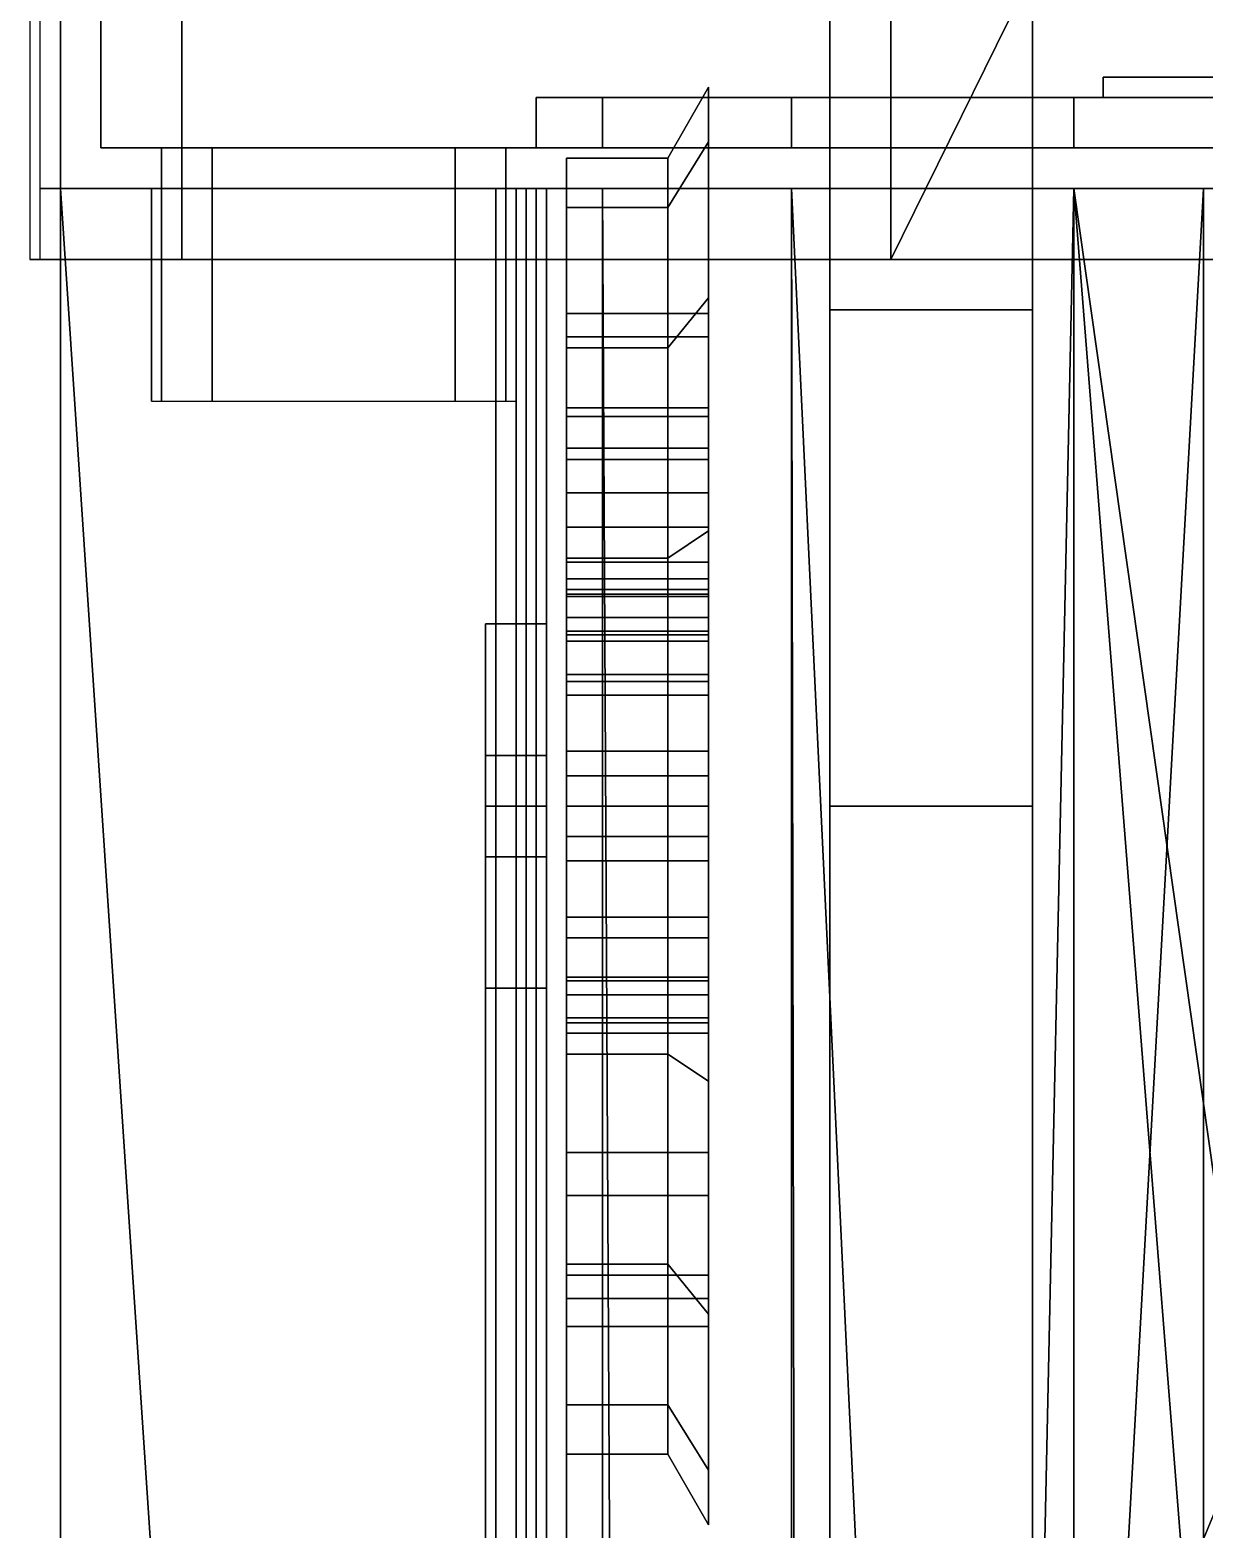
# Model space of a CAD drawing. Header units: millimetres. Extents: x -1.5 to 1.5, y -9 to 19.4.
# Drawn here: x -1.36 to -0.201, y -1.044 to 0.437 of the extents above; entities that cross this region are included whole.
import ezdxf

# ---------------------------------------------------------------- set-up
doc = ezdxf.new("R2010")
doc.units = ezdxf.units.MM
doc.header["$MEASUREMENT"] = 0
for name, color, linetype in [('boiler', 1, 'Continuous'), ('cab', 3, 'Continuous'), ('rods', 3, 'Continuous'), ('wheels', 2, 'Continuous')]:
    doc.layers.add(name, color=color, linetype=linetype)

msp = doc.modelspace()

# ---------------------------------------------------------------- linework, layer by layer
at = {"extrusion": (-1, 0, 0)}
msp.add_line((-1.33, 0.28, 1.99), (-0.2011, 0.28, 1.99), dxfattribs=at)
for points in [[(1.33, 2.02, 1.52), (1.33, 0.28, 1.52), (-1.33, 0.28, 1.52), (-1.33, 2.02, 1.52)], [(-1.33, 0.28, 1.52), (-1.33, 1.95, 1.63), (-1.33, 2.02, 1.63), (-1.33, 2.02, 1.52)], [(-0.57, 2.02, 0.98), (-0.57, 1.19, 0.98), (-0.57, -0.33, 1.45), (-0.57, 2.02, 1.45)], [(-0.57, 2.02, 1.45), (-0.57, -0.33, 1.45), (-0.37, -0.33, 1.45), (-0.37, 1.92, 1.45)], [(-1.29, 1.95, 1.63), (-1.29, 0.32, 1.63), (1.29, 0.32, 1.63), (1.29, 1.95, 1.63)], [(-0.37, -0.33, 1.45), (-0.37, 1.19, 0.98), (-0.37, 1.92, 0.98), (-0.37, 1.92, 1.45)], [(-0.57, 1.19, 0.98), (-0.57, 0.16, 0.47), (-0.57, -1.31, 1.32), (-0.57, -0.33, 1.45)], [(-0.37, 1.19, 0.98), (-0.37, 0.16, 0.47), (-0.57, 0.16, 0.47), (-0.57, 1.19, 0.98)], [(-0.37, -1.31, 1.32), (-0.37, 0.16, 0.47), (-0.37, 1.19, 0.98), (-0.37, -0.33, 1.45)], [(-1.33, 0.28, 1.88), (-1.33, -7.75, 1.88), (-1.33, -7.75, 1.99), (-1.33, 0.28, 1.99)], [(1.33, 0.28, 1.88), (1.33, -7.75, 1.88), (-1.33, -7.75, 1.88), (-1.33, 0.28, 1.88)], [(-1.33, 0.28, 1.99), (-1.33, -7.75, 1.99), (-0.8932, -6.8515, 1.99), (-0.8932, -6.29, 1.99)], [(-1.33, 0.28, 1.99), (-0.8932, -6.29, 1.99), (-0.5659, -6.29, 1.99), (-0.2011, 0.28, 1.99)], [(-0.88, 0.28, 2.45), (-0.88, -4.78, 2.09), (-0.9, -4.78, 2.09), (-0.9, 0.28, 2.45)], [(-0.9, 0.28, 2.51), (-0.9, -4.85, 2.15), (-0.88, -4.85, 2.15), (-0.88, 0.28, 2.51)], [(-0.9, 0.28, 2.45), (-0.9, -4.78, 2.09), (-0.9, -4.85, 2.15), (-0.9, 0.28, 2.51)], [(-0.88, -4.85, 2.15), (-0.88, -4.78, 2.09), (-0.88, 0.28, 2.45), (-0.88, 0.28, 2.51)], [(-0.85, 0.28, 3.2), (-0.87, 0.28, 3.18), (-0.87, -7.67, 3.18), (-0.85, -7.67, 3.2)], [(-0.87, 0.28, 3.18), (-0.85, 0.28, 3.16), (-0.85, -7.67, 3.16), (-0.87, -7.67, 3.18)], [(-0.83, 0.28, 3.18), (-0.85, 0.28, 3.2), (-0.85, -7.67, 3.2), (-0.83, -7.67, 3.18)], [(-0.85, 0.28, 3.16), (-0.83, 0.28, 3.18), (-0.83, -7.67, 3.18), (-0.85, -7.67, 3.16)], [(-0.5659, -6.29, 1.99), (-0.5659, -6.8515, 1.99), (-0.2011, -7.75, 1.99), (-0.2011, 0.28, 1.99)], [(-0.57, 0.16, 0.47), (-0.57, -6.97, 0.47), (-0.57, -1.46, 1.32), (-0.57, -1.31, 1.32)], [(-0.37, 0.16, 0.47), (-0.37, -6.97, 0.47), (-0.57, -6.97, 0.47), (-0.57, 0.16, 0.47)], [(-0.37, -1.46, 1.32), (-0.37, -6.97, 0.47), (-0.37, 0.16, 0.47), (-0.37, -1.31, 1.32)], [(-0.57, -0.33, 1.45), (-0.57, -1.31, 1.32), (-0.37, -1.31, 1.32), (-0.37, -0.33, 1.45)]]:
    msp.add_3dface(points)
at = {"layer": 'boiler'}
for points in [[(-0.3, 0.39, 2.03), (-0.3, 0.37, 2.03), (-0.3, 0.37, 2.35), (-0.3, 0.39, 2.35)], [(0.3, 0.39, 2.35), (0.3, 0.39, 2.03), (-0.3, 0.39, 2.03), (-0.3, 0.39, 2.35)], [(0.3, 0.39, 2.03), (0.3, 0.37, 2.03), (-0.3, 0.37, 2.03), (-0.3, 0.39, 2.03)], [(-0.3, 0.39, 2.35), (-0.3, 0.37, 2.35), (0.3, 0.37, 2.35), (0.3, 0.39, 2.35)], [(-0.7945, 0.37, 3.1391), (-0.86, 0.37, 2.81), (-0.86, 0.32, 2.81), (-0.7945, 0.32, 3.1391)], [(-0.86, 0.37, 2.81), (-0.7945, 0.37, 2.4809), (-0.7945, 0.32, 2.4809), (-0.86, 0.32, 2.81)], [(-0.7945, 0.37, 2.4809), (-0.86, 0.37, 2.81), (0.86, 0.37, 2.81), (0.7945, 0.37, 2.4809)], [(-0.86, 0.37, 2.81), (-0.7945, 0.37, 3.1391), (0.7945, 0.37, 3.1391), (0.86, 0.37, 2.81)], [(-0.6081, 0.37, 3.4181), (-0.7945, 0.37, 3.1391), (-0.7945, 0.32, 3.1391), (-0.6081, 0.32, 3.4181)], [(-0.7945, 0.37, 2.4809), (-0.6081, 0.37, 2.2019), (-0.6081, 0.32, 2.2019), (-0.7945, 0.32, 2.4809)], [(-0.3, 0.37, 2.35), (-0.3, 0.37, 2.35), (-0.6081, 0.37, 2.2019), (-0.7945, 0.37, 2.4809)], [(-0.3, 0.37, 2.35), (-0.7945, 0.37, 2.4809), (0.7945, 0.37, 2.4809), (0.3, 0.37, 2.35)], [(-0.7945, 0.37, 3.1391), (-0.6081, 0.37, 3.4181), (0.6081, 0.37, 3.4181), (0.7945, 0.37, 3.1391)], [(-0.3291, 0.37, 3.6045), (-0.6081, 0.37, 3.4181), (-0.6081, 0.32, 3.4181), (-0.3291, 0.32, 3.6045)], [(-0.6081, 0.37, 2.2019), (-0.3291, 0.37, 2.0155), (-0.3291, 0.32, 2.0155), (-0.6081, 0.32, 2.2019)], [(-0.3, 0.37, 2.35), (-0.3, 0.37, 2.03), (-0.3291, 0.37, 2.0155), (-0.6081, 0.37, 2.2019)], [(-0.6081, 0.37, 3.4181), (-0.3291, 0.37, 3.6045), (0.3291, 0.37, 3.6045), (0.6081, 0.37, 3.4181)], [(0, 0.37, 3.67), (-0.3291, 0.37, 3.6045), (-0.3291, 0.32, 3.6045), (0, 0.32, 3.67)], [(-0.3291, 0.37, 2.0155), (0, 0.37, 1.95), (0, 0.32, 1.95), (-0.3291, 0.32, 2.0155)], [(-0.3, 0.37, 2.03), (0.3, 0.37, 2.03), (0, 0.37, 1.95), (-0.3291, 0.37, 2.0155)], [(-0.3291, 0.37, 3.6045), (0, 0.37, 3.67), (0, 0.37, 3.67), (0.3291, 0.37, 3.6045)], [(-0.7945, 0.28, 3.1391), (-0.86, 0.28, 2.81), (-0.86, -7.75, 2.81), (-0.7945, -7.75, 3.1391)], [(-0.86, 0.28, 2.81), (-0.7945, 0.28, 2.4809), (-0.7945, -7.75, 2.4809), (-0.86, -7.75, 2.81)], [(-0.6081, 0.28, 3.4181), (-0.7945, 0.28, 3.1391), (-0.7945, -7.75, 3.1391), (-0.6081, -7.75, 3.4181)], [(-0.7945, 0.28, 2.4809), (-0.7605, -6.29, 2.43), (-0.7605, -6.93, 2.43), (-0.7945, -7.75, 2.4809)], [(-0.7945, 0.28, 2.4809), (-0.6081, 0.28, 2.2019), (-0.6081, -6.29, 2.2019), (-0.7605, -6.29, 2.43)], [(-0.3291, 0.28, 3.6045), (-0.6081, 0.28, 3.4181), (-0.4243, -3.5957, 3.541), (-0.3291, -3.5563, 3.6045)], [(-0.6081, 0.28, 3.4181), (-0.6081, 0.28, 3.4181), (-0.6, -4.02, 3.4235), (-0.4243, -3.5957, 3.541)], [(-0.6081, 0.28, 3.4181), (-0.6081, 0.28, 3.4181), (-0.6081, -7.75, 3.4181), (-0.6, -4.02, 3.4235)], [(-0.6081, 0.28, 2.2019), (-0.3291, 0.28, 2.0155), (-0.47, -6.29, 2.13), (-0.6081, -6.29, 2.2019)], [(-0.47, -6.29, 2.13), (-0.3291, 0.28, 2.0155), (-0.3291, -7.75, 2.0155), (-0.47, -6.93, 2.13)], [(0, 0.28, 3.67), (-0.3291, 0.28, 3.6045), (-0.1556, -0.9444, 3.6391), (0, -0.88, 3.67)], [(-0.3291, 0.28, 2.0155), (-0.2011, 0.28, 1.99), (-0.2011, -7.75, 1.99), (-0.3291, -7.75, 2.0155)], [(-0.1556, -0.9444, 3.6391), (-0.3291, 0.28, 3.6045), (-0.22, -1.1, 3.6262)], [(-0.22, -1.1, 3.6262), (-0.3291, 0.28, 3.6045), (-0.3291, -3.5563, 3.6045)], [(-0.1556, -0.9444, 3.6391), (-0.22, -1.1, 3.6262), (-0.22, -1.1, 3.67), (-0.1556, -0.9444, 3.67)], [(-0.1556, -0.9444, 3.67), (-0.22, -1.1, 3.67), (-0.2, -1.1, 3.9), (-0.1414, -0.9586, 3.9)]]:
    msp.add_3dface(points, dxfattribs=at)
at = {"layer": 'cab'}
for points in [[(-1.21, 0.21, 3.82), (-1.21, 2.91, 3.82), (-1.36, 2.91, 3.58), (-1.36, 0.21, 3.58)], [(-1.21, 2.91, 3.8), (-1.21, 0.21, 3.8), (-1.35, 0.21, 3.58), (-1.35, 2.91, 3.58)], [(-0.51, 0.21, 4.11), (-0.51, 2.91, 4.11), (-1.21, 2.91, 3.82), (-1.21, 0.21, 3.82)], [(-0.51, 2.91, 4.09), (-0.51, 0.21, 4.09), (-1.21, 0.21, 3.8), (-1.21, 2.91, 3.8)], [(-0.15, 0.94, 4.1241), (-0.15, 1.3, 4.1241), (-0.51, 2.91, 4.11), (-0.51, 0.21, 4.11)], [(0, 2.91, 4.11), (0, 0.21, 4.11), (-0.51, 0.21, 4.09), (-0.51, 2.91, 4.09)], [(-1.33, 1.95, 1.63), (-1.33, 0.28, 1.52), (-1.33, 0.28, 1.52), (-1.33, 1.95, 1.79)], [(-1.33, 1.95, 3.52), (-1.33, 0.28, 3.61), (-1.33, 0.28, 3.61), (-1.33, 1.95, 3.61)], [(-1.33, 1.95, 1.79), (-1.33, 0.28, 1.52), (-1.33, 0.28, 1.52), (-1.33, 1.86, 1.79)], [(-1.33, 1.56, 3.52), (-1.33, 0.28, 3.61), (-1.33, 0.28, 3.61), (-1.33, 1.95, 3.52)], [(-1.29, 1.95, 1.79), (-1.29, 0.32, 1.63), (-1.29, 0.32, 1.63), (-1.29, 1.95, 1.63)], [(-1.29, 1.95, 3.61), (-1.29, 0.32, 3.61), (-1.29, 0.32, 3.61), (-1.29, 1.95, 3.52)], [(-1.29, 1.86, 1.79), (-1.29, 0.32, 1.63), (-1.29, 0.32, 1.63), (-1.29, 1.95, 1.79)], [(-1.29, 1.95, 3.52), (-1.29, 0.32, 3.61), (-1.29, 0.32, 3.61), (-1.29, 1.56, 3.52)], [(-1.33, 1.86, 1.79), (-1.33, 0.28, 1.52), (-1.33, 0.28, 1.52), (-1.33, 1.82, 1.84)], [(-1.33, 1.82, 2.63), (-1.33, 0.28, 1.52), (-1.33, 1.54, 2.81), (-1.33, 1.86, 2.68)], [(-1.29, 1.82, 1.84), (-1.29, 0.32, 1.63), (-1.29, 0.32, 1.63), (-1.29, 1.86, 1.79)], [(-1.29, 1.86, 2.68), (-1.29, 1.54, 2.81), (-1.29, 0.32, 1.63), (-1.29, 1.82, 2.63)], [(-1.33, 1.82, 1.84), (-1.33, 0.28, 1.52), (-1.33, 0.28, 1.52), (-1.33, 1.82, 2.63)], [(-1.29, 1.82, 2.63), (-1.29, 0.32, 1.63), (-1.29, 0.32, 1.63), (-1.29, 1.82, 1.84)], [(-1.33, 1.47, 3.48), (-1.33, 0.28, 3.61), (-1.33, 0.28, 3.61), (-1.33, 1.56, 3.52)], [(-1.29, 1.56, 3.52), (-1.29, 0.32, 3.61), (-1.29, 0.32, 3.61), (-1.29, 1.47, 3.48)], [(-1.33, 1.54, 2.81), (-1.33, 0.28, 1.52), (-1.33, 0.28, 1.52), (-1.33, 1.42, 2.9)], [(-1.29, 1.42, 2.9), (-1.29, 0.32, 1.63), (-1.29, 0.32, 1.63), (-1.29, 1.54, 2.81)], [(-1.33, 1.39, 3.4), (-1.33, 0.28, 3.61), (-1.33, 0.28, 3.61), (-1.33, 1.47, 3.48)], [(-1.29, 1.47, 3.48), (-1.29, 0.32, 3.61), (-1.29, 0.32, 3.61), (-1.29, 1.39, 3.4)], [(-1.33, 1.42, 2.9), (-1.33, 0.28, 1.52), (-1.33, 0.28, 1.52), (-1.33, 1.39, 2.99)], [(-1.29, 1.39, 2.99), (-1.29, 0.32, 1.63), (-1.29, 0.32, 1.63), (-1.29, 1.42, 2.9)], [(-1.33, 1.39, 2.99), (-1.33, 0.28, 1.52), (-1.33, 0.28, 3.61), (-1.33, 1.39, 3.4)], [(-1.29, 1.39, 3.4), (-1.29, 0.32, 3.61), (-1.29, 0.32, 1.63), (-1.29, 1.39, 2.99)], [(0, 0.21, 4.13), (0, 0.94, 4.13), (-0.15, 0.94, 4.1241), (-0.51, 0.21, 4.11)], [(0, 0.32, 1.95), (0, 0.32, 1.95), (1.29, 0.32, 1.63), (-1.29, 0.32, 1.63)], [(-1.29, 0.32, 3.61), (-1.23, 0.32, 3.58), (-1.23, 0.32, 2.9), (-1.29, 0.32, 1.99)], [(-0.6081, 0.32, 2.2019), (-1.29, 0.32, 1.99), (-1.29, 0.32, 1.99), (-0.7945, 0.32, 2.4809)], [(-0.7945, 0.32, 2.4809), (-1.29, 0.32, 1.99), (-1.29, 0.32, 1.99), (-0.86, 0.32, 2.81)], [(-1.18, 0.32, 2.85), (-1.29, 0.32, 1.99), (-1.29, 0.32, 1.99), (-1.23, 0.32, 2.9)], [(-0.94, 0.32, 2.85), (-1.29, 0.32, 1.99), (-1.29, 0.32, 1.99), (-1.18, 0.32, 2.85)], [(-0.86, 0.32, 2.81), (-1.29, 0.32, 1.99), (-1.29, 0.32, 1.99), (-0.94, 0.32, 2.85)], [(0, 0.32, 1.95), (-1.29, 0.32, 1.99), (-1.29, 0.32, 1.99), (-0.3291, 0.32, 2.0155)], [(-0.3291, 0.32, 2.0155), (-1.29, 0.32, 1.99), (-1.29, 0.32, 1.99), (-0.6081, 0.32, 2.2019)], [(-1.21, 0.32, 3.8), (-1.18, 0.32, 3.63), (-1.23, 0.32, 3.58), (-1.29, 0.32, 3.61)], [(0, 0.32, 1.95), (0, 0.32, 1.95), (-1.29, 0.32, 1.63), (-1.29, 0.32, 1.99)], [(-1.23, 0.32, 3.58), (-1.23, 0.28, 3.58), (-1.23, 0.28, 2.9), (-1.23, 0.32, 2.9)], [(-1.18, 0.32, 3.63), (-1.18, 0.28, 3.63), (-1.23, 0.28, 3.58), (-1.23, 0.32, 3.58)], [(-1.23, 0.32, 2.9), (-1.23, 0.28, 2.9), (-1.18, 0.28, 2.85), (-1.18, 0.32, 2.85)], [(0, 0.32, 3.67), (-1.21, 0.32, 3.8), (1.21, 0.32, 3.8), (0, 0.32, 3.67)], [(-1.21, 0.32, 3.8), (-0.51, 0.32, 4.09), (0.51, 0.32, 4.09), (1.21, 0.32, 3.8)], [(-1.18, 0.32, 3.63), (-1.21, 0.32, 3.8), (0, 0.32, 3.67), (-0.94, 0.32, 3.63)], [(-0.94, 0.32, 3.63), (-0.94, 0.28, 3.63), (-1.18, 0.28, 3.63), (-1.18, 0.32, 3.63)], [(-1.18, 0.32, 2.85), (-1.18, 0.28, 2.85), (-0.94, 0.28, 2.85), (-0.94, 0.32, 2.85)], [(-0.89, 0.32, 3.58), (-0.89, 0.28, 3.58), (-0.94, 0.28, 3.63), (-0.94, 0.32, 3.63)], [(-0.94, 0.32, 2.85), (-0.94, 0.28, 2.85), (-0.89, 0.28, 2.9), (-0.89, 0.32, 2.9)], [(-0.86, 0.32, 2.81), (-0.94, 0.32, 2.85), (-0.94, 0.32, 2.85), (-0.89, 0.32, 2.9)], [(-0.89, 0.32, 3.58), (-0.94, 0.32, 3.63), (0, 0.32, 3.67), (-0.3291, 0.32, 3.6045)], [(-0.89, 0.32, 2.9), (-0.89, 0.28, 2.9), (-0.89, 0.28, 3.58), (-0.89, 0.32, 3.58)], [(-0.7945, 0.32, 3.1391), (-0.89, 0.32, 2.9), (-0.89, 0.32, 2.9), (-0.89, 0.32, 3.58)], [(-0.7945, 0.32, 3.1391), (-0.86, 0.32, 2.81), (-0.86, 0.32, 2.81), (-0.89, 0.32, 2.9)], [(-0.3291, 0.32, 3.6045), (-0.6081, 0.32, 3.4181), (-0.6081, 0.32, 3.4181), (-0.89, 0.32, 3.58)], [(-0.6081, 0.32, 3.4181), (-0.7945, 0.32, 3.1391), (-0.7945, 0.32, 3.1391), (-0.89, 0.32, 3.58)], [(-1.18, 0.28, 3.63), (-1.21, 0.28, 3.8), (-1.35, 0.28, 3.58), (-1.23, 0.28, 3.58)], [(-1.23, 0.28, 3.58), (-1.33, 0.28, 3.58), (-1.33, 0.28, 1.99), (-1.23, 0.28, 2.9)], [(-1.33, 0.28, 1.99), (-1.18, 0.28, 2.85), (-1.18, 0.28, 2.85), (-1.23, 0.28, 2.9)], [(-0.94, 0.28, 2.85), (-1.18, 0.28, 2.85), (-1.33, 0.28, 1.99), (-0.7945, 0.28, 2.4809)], [(-1.33, 0.28, 1.99), (-0.6081, 0.28, 2.2019), (-0.6081, 0.28, 2.2019), (-0.7945, 0.28, 2.4809)], [(-1.33, 0.28, 1.99), (-0.3291, 0.28, 2.0155), (-0.3291, 0.28, 2.0155), (-0.6081, 0.28, 2.2019)], [(-1.33, 0.28, 1.99), (-0.2011, 0.28, 1.99), (-0.2011, 0.28, 1.99), (-0.3291, 0.28, 2.0155)], [(1.33, 0.28, 1.88), (-1.33, 0.28, 1.88), (-1.33, 0.28, 1.52), (1.33, 0.28, 1.52)], [(-1.24, 0.28, 3.58), (-1.24, 0.07, 3.58), (-1.18, 0.07, 3.64), (-1.18, 0.28, 3.64)], [(-1.24, 0.28, 3.19), (-1.24, 0.19, 3.19), (-1.24, 0.07, 3.58), (-1.24, 0.28, 3.58)], [(-1.23, 0.28, 3.58), (-1.23, 0.07, 3.58), (-1.23, 0.19, 3.19), (-1.23, 0.28, 3.19)], [(1.21, 0.28, 3.8), (0.51, 0.28, 4.09), (-0.51, 0.28, 4.09), (-1.21, 0.28, 3.8)], [(0, 0.28, 3.67), (1.21, 0.28, 3.8), (-1.21, 0.28, 3.8), (0, 0.28, 3.67)], [(0, 0.28, 3.67), (-1.21, 0.28, 3.8), (-1.18, 0.28, 3.63), (-0.94, 0.28, 3.63)], [(-1.18, 0.28, 3.64), (-1.18, 0.07, 3.64), (-0.94, 0.07, 3.64), (-0.94, 0.28, 3.64)], [(0, 0.28, 3.67), (-0.94, 0.28, 3.63), (-0.89, 0.28, 3.58), (-0.3291, 0.28, 3.6045)], [(-0.94, 0.28, 2.85), (-0.86, 0.28, 2.81), (-0.86, 0.28, 2.81), (-0.89, 0.28, 2.9)], [(-0.94, 0.28, 2.85), (-0.7945, 0.28, 2.4809), (-0.7945, 0.28, 2.4809), (-0.86, 0.28, 2.81)], [(-0.94, 0.28, 3.64), (-0.94, 0.07, 3.64), (-0.88, 0.07, 3.58), (-0.88, 0.28, 3.58)], [(-0.3291, 0.28, 3.6045), (-0.89, 0.28, 3.58), (-0.89, 0.28, 3.58), (-0.6081, 0.28, 3.4181)], [(-0.89, 0.28, 3.58), (-0.7945, 0.28, 3.1391), (-0.7945, 0.28, 3.1391), (-0.6081, 0.28, 3.4181)], [(-0.89, 0.28, 3.58), (-0.89, 0.28, 2.9), (-0.89, 0.28, 2.9), (-0.7945, 0.28, 3.1391)], [(-0.89, 0.28, 2.9), (-0.86, 0.28, 2.81), (-0.86, 0.28, 2.81), (-0.7945, 0.28, 3.1391)], [(-0.89, 0.28, 3.19), (-0.89, 0.19, 3.19), (-0.89, 0.07, 3.58), (-0.89, 0.28, 3.58)], [(-0.88, 0.28, 3.58), (-0.88, 0.07, 3.58), (-0.88, 0.19, 3.19), (-0.88, 0.28, 3.19)], [(-1.21, 0.21, 3.8), (-1.21, 0.21, 3.82), (-1.36, 0.21, 3.58), (-1.35, 0.21, 3.58)], [(-0.51, 0.21, 4.09), (-0.51, 0.21, 4.11), (-1.21, 0.21, 3.82), (-1.21, 0.21, 3.8)], [(0, 0.21, 4.11), (0, 0.21, 4.13), (-0.51, 0.21, 4.11), (-0.51, 0.21, 4.09)]]:
    msp.add_3dface(points, dxfattribs=at)
at = {"layer": 'rods'}
for points in [[(-0.91, -0.28, 0.42), (-0.91, -0.15, 0.39), (-0.91, -0.15, 0.3), (-0.91, -0.28, 0.27)], [(-0.91, -0.15, 0.3), (-0.91, -0.15, 0.39), (-0.85, -0.15, 0.39), (-0.85, -0.15, 0.3)], [(-0.85, -0.28, 0.42), (-0.85, -0.15, 0.39), (-0.91, -0.15, 0.39), (-0.91, -0.28, 0.42)], [(-0.91, -0.28, 0.27), (-0.91, -0.15, 0.3), (-0.85, -0.15, 0.3), (-0.85, -0.28, 0.27)], [(-0.85, -0.15, 0.3), (-0.85, -0.15, 0.39), (-0.85, -0.28, 0.42), (-0.85, -0.28, 0.27)], [(-0.91, -0.33, 0.44), (-0.91, -0.28, 0.42), (-0.91, -0.28, 0.27), (-0.91, -0.33, 0.25)], [(-0.85, -0.33, 0.44), (-0.85, -0.28, 0.42), (-0.91, -0.28, 0.42), (-0.91, -0.33, 0.44)], [(-0.91, -0.33, 0.25), (-0.91, -0.28, 0.27), (-0.85, -0.28, 0.27), (-0.85, -0.33, 0.25)], [(-0.85, -0.28, 0.27), (-0.85, -0.28, 0.42), (-0.85, -0.33, 0.44), (-0.85, -0.33, 0.25)], [(-0.91, -0.33, 0.25), (-0.91, -0.38, 0.27), (-0.91, -0.38, 0.42), (-0.91, -0.33, 0.44)], [(-0.85, -0.33, 0.25), (-0.85, -0.38, 0.27), (-0.91, -0.38, 0.27), (-0.91, -0.33, 0.25)], [(-0.91, -0.33, 0.44), (-0.91, -0.38, 0.42), (-0.85, -0.38, 0.42), (-0.85, -0.33, 0.44)], [(-0.85, -0.38, 0.42), (-0.85, -0.38, 0.27), (-0.85, -0.33, 0.25), (-0.85, -0.33, 0.44)], [(-0.85, -0.38, 0.27), (-0.85, -0.51, 0.3), (-0.91, -0.51, 0.3), (-0.91, -0.38, 0.27)], [(-0.91, -0.38, 0.27), (-0.91, -0.51, 0.3), (-0.91, -0.51, 0.39), (-0.91, -0.38, 0.42)], [(-0.91, -0.38, 0.42), (-0.91, -0.51, 0.39), (-0.85, -0.51, 0.39), (-0.85, -0.38, 0.42)], [(-0.85, -0.51, 0.39), (-0.85, -0.51, 0.3), (-0.85, -0.38, 0.27), (-0.85, -0.38, 0.42)], [(-0.91, -1.65, 0.39), (-0.91, -0.51, 0.39), (-0.91, -0.51, 0.3), (-0.91, -1.65, 0.3)], [(-0.85, -1.65, 0.39), (-0.85, -0.51, 0.39), (-0.91, -0.51, 0.39), (-0.91, -1.65, 0.39)], [(-0.91, -1.65, 0.3), (-0.91, -0.51, 0.3), (-0.85, -0.51, 0.3), (-0.85, -1.65, 0.3)], [(-0.85, -0.51, 0.3), (-0.85, -0.51, 0.39), (-0.85, -1.65, 0.39), (-0.85, -1.65, 0.3)]]:
    msp.add_3dface(points, dxfattribs=at)
at = {"layer": 'wheels'}
for points in [[(-0.73, 0.31, 0.69), (-0.73, 0.2613, 0.9349), (-0.69, 0.326, 0.9617), (-0.69, 0.38, 0.69)], [(-0.73, 0.2613, 0.4451), (-0.73, 0.31, 0.69), (-0.69, 0.38, 0.69), (-0.69, 0.326, 0.4183)], [(-0.69, 0.38, 0.69), (-0.69, 0.326, 0.9617), (-0.69, 0.172, 1.192), (-0.69, 0.326, 0.4183)], [(-0.73, 0.2613, 0.9349), (-0.73, 0.1225, 1.1425), (-0.69, 0.172, 1.192), (-0.69, 0.326, 0.9617)], [(-0.73, 0.1225, 0.2375), (-0.73, 0.2613, 0.4451), (-0.69, 0.326, 0.4183), (-0.69, 0.172, 0.188)], [(-0.69, 0.326, 0.4183), (-0.69, 0.172, 1.192), (-0.69, -0.3, 1.204), (-0.69, 0.1564, 0.521)], [(-0.69, 0.172, 0.188), (-0.69, 0.326, 0.4183), (-0.69, 0.1334, 0.4656), (-0.69, 0.0547, 0.3477)], [(-0.69, 0.326, 0.4183), (-0.69, 0.326, 0.4183), (-0.69, 0.1564, 0.521), (-0.69, 0.1334, 0.4656)], [(-0.83, 0.1564, 0.521), (-0.83, 0.2613, 0.9349), (-0.83, 0.31, 0.69), (-0.83, 0.2613, 0.4451)], [(-0.83, 0.31, 0.69), (-0.83, 0.2613, 0.9349), (-0.73, 0.2613, 0.9349), (-0.73, 0.31, 0.69)], [(-0.83, 0.2613, 0.4451), (-0.83, 0.31, 0.69), (-0.73, 0.31, 0.69), (-0.73, 0.2613, 0.4451)], [(-0.83, 0.2613, 0.9349), (-0.83, 0.1564, 0.521), (-0.83, -0.3, 1.204), (-0.83, 0.1225, 1.1425)], [(-0.83, 0.0547, 0.3477), (-0.83, 0.1334, 0.4656), (-0.83, 0.2613, 0.4451), (-0.83, 0.1225, 0.2375)], [(-0.83, 0.2613, 0.9349), (-0.83, 0.1225, 1.1425), (-0.73, 0.1225, 1.1425), (-0.73, 0.2613, 0.9349)], [(-0.83, 0.1225, 0.2375), (-0.83, 0.2613, 0.4451), (-0.73, 0.2613, 0.4451), (-0.73, 0.1225, 0.2375)], [(-0.73, -0.0851, 0.0987), (-0.73, 0.1225, 0.2375), (-0.69, 0.172, 0.188), (-0.69, -0.0583, 0.034)], [(-0.73, 0.1225, 1.1425), (-0.73, -0.0851, 1.2813), (-0.69, -0.0583, 1.346), (-0.69, 0.172, 1.192)], [(-0.69, -0.0583, 0.034), (-0.69, 0.172, 0.188), (-0.69, 0.0123, 0.3053), (-0.69, -0.1056, 0.2266)], [(-0.69, -0.0583, 1.346), (-0.69, -0.33, 1.4), (-0.69, -0.3, 1.204), (-0.69, 0.172, 1.192)], [(-0.69, 0.172, 0.188), (-0.69, 0.172, 0.188), (-0.69, 0.0547, 0.3477), (-0.69, 0.0123, 0.3053)], [(-0.83, 0.1564, 0.521), (-0.83, -0.1208, 0.6358), (-0.69, -0.1208, 0.6358), (-0.69, 0.1564, 0.521)], [(-0.83, 0.1334, 0.4656), (-0.83, -0.1437, 0.5804), (-0.83, -0.1208, 0.6358), (-0.83, 0.1564, 0.521)], [(-0.83, 0.0635, 0.66), (-0.83, 0.1564, 0.521), (-0.69, 0.1564, 0.521), (-0.69, 0.0635, 0.66)], [(-0.69, -0.1437, 0.5804), (-0.69, 0.1334, 0.4656), (-0.69, 0.1564, 0.521), (-0.69, -0.1208, 0.6358)], [(-0.83, -0.1437, 0.5804), (-0.83, 0.1334, 0.4656), (-0.69, 0.1334, 0.4656), (-0.69, -0.1437, 0.5804)], [(-0.83, 0.1334, 0.4656), (-0.83, 0.0547, 0.3477), (-0.69, 0.0547, 0.3477), (-0.69, 0.1334, 0.4656)], [(-0.83, -0.1056, 0.2266), (-0.83, 0.0123, 0.3053), (-0.83, 0.1225, 0.2375), (-0.83, -0.0851, 0.0987)], [(-0.83, -0.0851, 0.0987), (-0.83, 0.1225, 0.2375), (-0.73, 0.1225, 0.2375), (-0.73, -0.0851, 0.0987)], [(-0.83, 0.1225, 1.1425), (-0.83, -0.3, 1.204), (-0.83, -0.33, 1.33), (-0.83, -0.0851, 1.2813)], [(-0.83, 0.1225, 1.1425), (-0.83, -0.0851, 1.2813), (-0.73, -0.0851, 1.2813), (-0.73, 0.1225, 1.1425)], [(-0.83, -0.116, 0.66), (-0.83, 0.0635, 0.66), (-0.69, 0.0635, 0.66), (-0.69, -0.116, 0.66)], [(-0.83, 0.0635, 0.66), (-0.83, -0.116, 0.66), (-0.83, -0.116, 0.72), (-0.83, 0.0234, 0.72)], [(-0.69, -0.116, 0.66), (-0.69, 0.0635, 0.66), (-0.69, 0.0234, 0.72), (-0.69, -0.116, 0.72)], [(-0.83, 0.0547, 0.3477), (-0.83, -0.1574, 0.5599), (-0.69, -0.1574, 0.5599), (-0.69, 0.0547, 0.3477)], [(-0.83, 0.0123, 0.3053), (-0.83, -0.1999, 0.5174), (-0.83, -0.1574, 0.5599), (-0.83, 0.0547, 0.3477)], [(-0.69, -0.1999, 0.5174), (-0.69, 0.0123, 0.3053), (-0.69, 0.0547, 0.3477), (-0.69, -0.1574, 0.5599)], [(-0.83, 0.0234, 0.72), (-0.83, -0.116, 0.72), (-0.69, -0.116, 0.72), (-0.69, 0.0234, 0.72)], [(-0.83, -0.0205, 0.7857), (-0.83, 0.0234, 0.72), (-0.69, 0.0234, 0.72), (-0.69, -0.0205, 0.7857)], [(-0.83, 0.0123, 0.3053), (-0.83, -0.1056, 0.2266), (-0.69, -0.1056, 0.2266), (-0.69, 0.0123, 0.3053)], [(-0.83, -0.1999, 0.5174), (-0.83, 0.0123, 0.3053), (-0.69, 0.0123, 0.3053), (-0.69, -0.1999, 0.5174)], [(-0.83, -0.1208, 0.7442), (-0.83, -0.0205, 0.7857), (-0.69, -0.0205, 0.7857), (-0.69, -0.1208, 0.7442)], [(-0.83, -0.0205, 0.7857), (-0.83, -0.1208, 0.7442), (-0.83, -0.1437, 0.7996), (-0.83, -0.0545, 0.8366)], [(-0.69, -0.1208, 0.7442), (-0.69, -0.0205, 0.7857), (-0.69, -0.0545, 0.8366), (-0.69, -0.1437, 0.7996)], [(-0.83, -0.0891, 0.8884), (-0.83, -0.0545, 0.8366), (-0.69, -0.0545, 0.8366), (-0.69, -0.0891, 0.8884)], [(-0.83, -0.0545, 0.8366), (-0.83, -0.1437, 0.7996), (-0.69, -0.1437, 0.7996), (-0.69, -0.0545, 0.8366)], [(-0.73, -0.33, 0.05), (-0.73, -0.0851, 0.0987), (-0.69, -0.0583, 0.034), (-0.69, -0.33, -0.02)], [(-0.73, -0.0851, 1.2813), (-0.73, -0.33, 1.33), (-0.69, -0.33, 1.4), (-0.69, -0.0583, 1.346)], [(-0.69, -0.0583, 0.034), (-0.69, -0.0583, 0.034), (-0.69, -0.1056, 0.2266), (-0.69, -0.161, 0.2036)], [(-0.69, -0.33, -0.02), (-0.69, -0.0583, 0.034), (-0.69, -0.161, 0.2036), (-0.69, -0.3, 0.176)], [(-0.83, -0.3, 0.176), (-0.83, -0.161, 0.2036), (-0.83, -0.0851, 0.0987), (-0.83, -0.33, 0.05)], [(-0.83, -0.33, 0.05), (-0.83, -0.0851, 0.0987), (-0.73, -0.0851, 0.0987), (-0.73, -0.33, 0.05)], [(-0.83, -0.0851, 1.2813), (-0.83, -0.33, 1.33), (-0.73, -0.33, 1.33), (-0.73, -0.0851, 1.2813)], [(-0.83, -0.1574, 0.8201), (-0.83, -0.0891, 0.8884), (-0.69, -0.0891, 0.8884), (-0.69, -0.1574, 0.8201)], [(-0.83, -0.0891, 0.8884), (-0.83, -0.1574, 0.8201), (-0.83, -0.1999, 0.8626), (-0.83, -0.1231, 0.9393)], [(-0.69, -0.1574, 0.8201), (-0.69, -0.0891, 0.8884), (-0.69, -0.1231, 0.9393), (-0.69, -0.1999, 0.8626)], [(-0.83, -0.1056, 0.2266), (-0.83, -0.2204, 0.5037), (-0.69, -0.2204, 0.5037), (-0.69, -0.1056, 0.2266)], [(-0.83, -0.161, 0.2036), (-0.83, -0.2758, 0.4808), (-0.83, -0.2204, 0.5037), (-0.83, -0.1056, 0.2266)], [(-0.83, -0.1437, 0.7996), (-0.83, -0.116, 0.66), (-0.83, -0.1208, 0.6358), (-0.83, -0.1574, 0.8201)], [(-0.83, -0.1208, 0.7442), (-0.83, -0.116, 0.72), (-0.83, -0.116, 0.66), (-0.83, -0.1437, 0.7996)], [(-0.83, -0.116, 0.72), (-0.83, -0.1208, 0.7442), (-0.69, -0.1208, 0.7442), (-0.69, -0.116, 0.72)], [(-0.83, -0.1208, 0.6358), (-0.83, -0.116, 0.66), (-0.69, -0.116, 0.66), (-0.69, -0.1208, 0.6358)], [(-0.69, -0.2758, 0.4808), (-0.69, -0.161, 0.2036), (-0.69, -0.1056, 0.2266), (-0.69, -0.2204, 0.5037)], [(-0.69, -0.4396, 0.5037), (-0.69, -0.116, 0.72), (-0.69, -0.1208, 0.7442), (-0.69, -0.4601, 0.5174)], [(-0.69, -0.3842, 0.4808), (-0.69, -0.116, 0.66), (-0.69, -0.116, 0.72), (-0.69, -0.4396, 0.5037)], [(-0.69, -0.36, 0.476), (-0.69, -0.1208, 0.6358), (-0.69, -0.116, 0.66), (-0.69, -0.3842, 0.4808)], [(-0.83, -0.1574, 0.8201), (-0.83, -0.1208, 0.6358), (-0.83, -0.1437, 0.5804), (-0.83, -0.1999, 0.8626)], [(-0.83, -0.167, 1.005), (-0.83, -0.1231, 0.9393), (-0.69, -0.1231, 0.9393), (-0.69, -0.167, 1.005)], [(-0.83, -0.1231, 0.9393), (-0.83, -0.1999, 0.8626), (-0.69, -0.1999, 0.8626), (-0.69, -0.1231, 0.9393)], [(-0.69, -0.3, 0.476), (-0.69, -0.1437, 0.5804), (-0.69, -0.1208, 0.6358), (-0.69, -0.36, 0.476)], [(-0.69, -0.4601, 0.5174), (-0.69, -0.1208, 0.7442), (-0.69, -0.1437, 0.7996), (-0.69, -0.5026, 0.5599)], [(-0.83, -0.1999, 0.8626), (-0.83, -0.1437, 0.5804), (-0.83, -0.1574, 0.5599), (-0.83, -0.2204, 0.8763)], [(-0.83, -0.1437, 0.7996), (-0.83, -0.1574, 0.8201), (-0.69, -0.1574, 0.8201), (-0.69, -0.1437, 0.7996)], [(-0.83, -0.1574, 0.5599), (-0.83, -0.1437, 0.5804), (-0.69, -0.1437, 0.5804), (-0.69, -0.1574, 0.5599)], [(-0.69, -0.2758, 0.4808), (-0.69, -0.1574, 0.5599), (-0.69, -0.1437, 0.5804), (-0.69, -0.3, 0.476)], [(-0.69, -0.5026, 0.5599), (-0.69, -0.1437, 0.7996), (-0.69, -0.1574, 0.8201), (-0.69, -0.5163, 0.5804)], [(-0.83, -0.2204, 0.8763), (-0.83, -0.1574, 0.5599), (-0.83, -0.1999, 0.5174), (-0.83, -0.2758, 0.8992)], [(-0.83, -0.2758, 0.4808), (-0.83, -0.161, 0.2036), (-0.69, -0.161, 0.2036), (-0.69, -0.2758, 0.4808)], [(-0.83, -0.161, 0.2036), (-0.83, -0.3, 0.176), (-0.69, -0.3, 0.176), (-0.69, -0.161, 0.2036)], [(-0.69, -0.2204, 0.5037), (-0.69, -0.1999, 0.5174), (-0.69, -0.1574, 0.5599), (-0.69, -0.2758, 0.4808)], [(-0.69, -0.5163, 0.5804), (-0.69, -0.1574, 0.8201), (-0.69, -0.1999, 0.8626), (-0.69, -0.5392, 0.6358)], [(-0.83, -0.2204, 0.8763), (-0.83, -0.167, 1.005), (-0.69, -0.167, 1.005), (-0.69, -0.2204, 0.8763)], [(-0.83, -0.167, 1.005), (-0.83, -0.2204, 0.8763), (-0.83, -0.2758, 0.8992), (-0.83, -0.2071, 1.065)], [(-0.69, -0.2204, 0.8763), (-0.69, -0.167, 1.005), (-0.69, -0.2071, 1.065), (-0.69, -0.2758, 0.8992)], [(-0.83, -0.2758, 0.8992), (-0.83, -0.1999, 0.5174), (-0.83, -0.2204, 0.5037), (-0.83, -0.3, 0.904)], [(-0.83, -0.2204, 0.5037), (-0.83, -0.1999, 0.5174), (-0.69, -0.1999, 0.5174), (-0.69, -0.2204, 0.5037)], [(-0.83, -0.1999, 0.8626), (-0.83, -0.2204, 0.8763), (-0.69, -0.2204, 0.8763), (-0.69, -0.1999, 0.8626)], [(-0.83, -0.3, 1.204), (-0.83, -0.2071, 1.065), (-0.69, -0.2071, 1.065), (-0.69, -0.3, 1.204)], [(-0.83, -0.2071, 1.065), (-0.83, -0.2758, 0.8992), (-0.69, -0.2758, 0.8992), (-0.69, -0.2071, 1.065)], [(-0.69, -0.5392, 0.6358), (-0.69, -0.1999, 0.8626), (-0.69, -0.2204, 0.8763), (-0.69, -0.544, 0.66)], [(-0.83, -0.3, 0.904), (-0.83, -0.2204, 0.5037), (-0.83, -0.2758, 0.4808), (-0.83, -0.36, 0.904)], [(-0.69, -0.544, 0.66), (-0.69, -0.2204, 0.8763), (-0.69, -0.2758, 0.8992), (-0.69, -0.544, 0.72)], [(-0.83, -0.36, 0.904), (-0.83, -0.2758, 0.4808), (-0.83, -0.3, 0.476), (-0.83, -0.3842, 0.8992)], [(-0.83, -0.2758, 0.8992), (-0.83, -0.3, 0.904), (-0.69, -0.3, 0.904), (-0.69, -0.2758, 0.8992)], [(-0.83, -0.3, 0.476), (-0.83, -0.2758, 0.4808), (-0.69, -0.2758, 0.4808), (-0.69, -0.3, 0.476)], [(-0.69, -0.544, 0.72), (-0.69, -0.2758, 0.8992), (-0.69, -0.3, 0.904), (-0.69, -0.5392, 0.7442)], [(-0.83, -0.3, 0.176), (-0.83, -0.3, 0.476), (-0.69, -0.3, 0.476), (-0.69, -0.3, 0.176)], [(-0.83, -0.36, 0.176), (-0.83, -0.36, 0.476), (-0.83, -0.3, 0.476), (-0.83, -0.3, 0.176)], [(-0.83, -0.3842, 0.8992), (-0.83, -0.3, 0.476), (-0.83, -0.36, 0.476), (-0.83, -0.4396, 0.8763)], [(-0.83, -0.3, 0.904), (-0.83, -0.3, 1.204), (-0.69, -0.3, 1.204), (-0.69, -0.3, 0.904)], [(-0.83, -0.3, 1.204), (-0.83, -0.3, 0.904), (-0.83, -0.36, 0.904), (-0.83, -0.36, 1.204)], [(-0.69, -0.36, 0.476), (-0.69, -0.36, 0.176), (-0.69, -0.3, 0.176), (-0.69, -0.3, 0.476)], [(-0.69, -0.33, -0.02), (-0.69, -0.33, -0.02), (-0.69, -0.3, 0.176), (-0.69, -0.36, 0.176)], [(-0.69, -0.5392, 0.7442), (-0.69, -0.3, 0.904), (-0.69, -0.36, 0.904), (-0.69, -0.5163, 0.7996)], [(-0.69, -0.33, 1.4), (-0.69, -0.33, 1.4), (-0.69, -0.36, 1.204), (-0.69, -0.3, 1.204)], [(-0.69, -0.3, 0.904), (-0.69, -0.3, 1.204), (-0.69, -0.36, 1.204), (-0.69, -0.36, 0.904)], [(-0.83, -0.499, 0.2036), (-0.83, -0.36, 0.176), (-0.83, -0.33, 0.05), (-0.83, -0.5749, 0.0987)], [(-0.83, -0.5749, 0.0987), (-0.83, -0.33, 0.05), (-0.73, -0.33, 0.05), (-0.73, -0.5749, 0.0987)], [(-0.83, -0.36, 1.204), (-0.83, -0.499, 1.1764), (-0.83, -0.5749, 1.2813), (-0.83, -0.33, 1.33)], [(-0.83, -0.33, 1.33), (-0.83, -0.5749, 1.2813), (-0.73, -0.5749, 1.2813), (-0.73, -0.33, 1.33)], [(-0.73, -0.5749, 0.0987), (-0.73, -0.33, 0.05), (-0.69, -0.33, -0.02), (-0.69, -0.6017, 0.034)], [(-0.73, -0.33, 1.33), (-0.73, -0.5749, 1.2813), (-0.69, -0.6017, 1.346), (-0.69, -0.33, 1.4)], [(-0.69, -0.6017, 0.034), (-0.69, -0.33, -0.02), (-0.69, -0.36, 0.176), (-0.69, -0.499, 0.2036)], [(-0.69, -0.33, 1.4), (-0.69, -0.6017, 1.346), (-0.69, -0.499, 1.1764), (-0.69, -0.36, 1.204)], [(-0.83, -0.36, 0.476), (-0.83, -0.36, 0.176), (-0.69, -0.36, 0.176), (-0.69, -0.36, 0.476)], [(-0.83, -0.36, 0.176), (-0.83, -0.499, 0.2036), (-0.69, -0.499, 0.2036), (-0.69, -0.36, 0.176)], [(-0.83, -0.4396, 0.8763), (-0.83, -0.36, 0.476), (-0.83, -0.3842, 0.4808), (-0.83, -0.4601, 0.8626)], [(-0.83, -0.3842, 0.4808), (-0.83, -0.36, 0.476), (-0.69, -0.36, 0.476), (-0.69, -0.3842, 0.4808)], [(-0.83, -0.36, 0.904), (-0.83, -0.3842, 0.8992), (-0.69, -0.3842, 0.8992), (-0.69, -0.36, 0.904)], [(-0.83, -0.499, 1.1764), (-0.83, -0.36, 1.204), (-0.69, -0.36, 1.204), (-0.69, -0.499, 1.1764)], [(-0.83, -0.36, 1.204), (-0.83, -0.36, 0.904), (-0.69, -0.36, 0.904), (-0.69, -0.36, 1.204)], [(-0.69, -0.5163, 0.7996), (-0.69, -0.36, 0.904), (-0.69, -0.3842, 0.8992), (-0.69, -0.5026, 0.8201)], [(-0.83, -0.5544, 0.2266), (-0.83, -0.4396, 0.5037), (-0.83, -0.3842, 0.4808), (-0.83, -0.499, 0.2036)], [(-0.83, -0.499, 0.2036), (-0.83, -0.3842, 0.4808), (-0.69, -0.3842, 0.4808), (-0.69, -0.499, 0.2036)], [(-0.83, -0.4601, 0.8626), (-0.83, -0.3842, 0.4808), (-0.83, -0.4396, 0.5037), (-0.83, -0.5026, 0.8201)], [(-0.83, -0.3842, 0.8992), (-0.83, -0.499, 1.1764), (-0.69, -0.499, 1.1764), (-0.69, -0.3842, 0.8992)], [(-0.83, -0.499, 1.1764), (-0.83, -0.3842, 0.8992), (-0.83, -0.4396, 0.8763), (-0.83, -0.5544, 1.1534)], [(-0.69, -0.4396, 0.5037), (-0.69, -0.5544, 0.2266), (-0.69, -0.499, 0.2036), (-0.69, -0.3842, 0.4808)], [(-0.69, -0.5026, 0.8201), (-0.69, -0.3842, 0.8992), (-0.69, -0.4396, 0.8763), (-0.69, -0.4601, 0.8626)], [(-0.69, -0.3842, 0.8992), (-0.69, -0.499, 1.1764), (-0.69, -0.5544, 1.1534), (-0.69, -0.4396, 0.8763)], [(-0.83, -0.4396, 0.5037), (-0.83, -0.5544, 0.2266), (-0.69, -0.5544, 0.2266), (-0.69, -0.4396, 0.5037)], [(-0.83, -0.5026, 0.8201), (-0.83, -0.4396, 0.5037), (-0.83, -0.4601, 0.5174), (-0.83, -0.5163, 0.7996)], [(-0.83, -0.4601, 0.5174), (-0.83, -0.4396, 0.5037), (-0.69, -0.4396, 0.5037), (-0.69, -0.4601, 0.5174)], [(-0.83, -0.4396, 0.8763), (-0.83, -0.4601, 0.8626), (-0.69, -0.4601, 0.8626), (-0.69, -0.4396, 0.8763)], [(-0.83, -0.5544, 1.1534), (-0.83, -0.4396, 0.8763), (-0.69, -0.4396, 0.8763), (-0.69, -0.5544, 1.1534)], [(-0.83, -0.6723, 0.3053), (-0.83, -0.4601, 0.5174), (-0.69, -0.4601, 0.5174), (-0.69, -0.6723, 0.3053)], [(-0.83, -0.7147, 0.3477), (-0.83, -0.5026, 0.5599), (-0.83, -0.4601, 0.5174), (-0.83, -0.6723, 0.3053)], [(-0.83, -0.4601, 0.8626), (-0.83, -0.6723, 1.0747), (-0.69, -0.6723, 1.0747), (-0.69, -0.4601, 0.8626)], [(-0.83, -0.6723, 1.0747), (-0.83, -0.4601, 0.8626), (-0.83, -0.5026, 0.8201), (-0.83, -0.7147, 1.0323)], [(-0.83, -0.5163, 0.7996), (-0.83, -0.4601, 0.5174), (-0.83, -0.5026, 0.5599), (-0.83, -0.5392, 0.7442)], [(-0.69, -0.5026, 0.5599), (-0.69, -0.7147, 0.3477), (-0.69, -0.6723, 0.3053), (-0.69, -0.4601, 0.5174)], [(-0.69, -0.4601, 0.8626), (-0.69, -0.6723, 1.0747), (-0.69, -0.7147, 1.0323), (-0.69, -0.5026, 0.8201)], [(-0.83, -0.5026, 0.5599), (-0.83, -0.7147, 0.3477), (-0.69, -0.7147, 0.3477), (-0.69, -0.5026, 0.5599)], [(-0.83, -0.7147, 1.0323), (-0.83, -0.5026, 0.8201), (-0.69, -0.5026, 0.8201), (-0.69, -0.7147, 1.0323)], [(-0.83, -0.5392, 0.7442), (-0.83, -0.5026, 0.5599), (-0.83, -0.5163, 0.5804), (-0.83, -0.544, 0.72)], [(-0.83, -0.5163, 0.5804), (-0.83, -0.5026, 0.5599), (-0.69, -0.5026, 0.5599), (-0.69, -0.5163, 0.5804)], [(-0.83, -0.5026, 0.8201), (-0.83, -0.5163, 0.7996), (-0.69, -0.5163, 0.7996), (-0.69, -0.5026, 0.8201)], [(-0.69, -0.6017, 0.034), (-0.69, -0.6017, 0.034), (-0.69, -0.499, 0.2036), (-0.69, -0.5544, 0.2266)], [(-0.69, -0.6017, 1.346), (-0.69, -0.6017, 1.346), (-0.69, -0.5544, 1.1534), (-0.69, -0.499, 1.1764)], [(-0.83, -0.7934, 0.4656), (-0.83, -0.5163, 0.5804), (-0.69, -0.5163, 0.5804), (-0.69, -0.7934, 0.4656)], [(-0.83, -0.8164, 0.521), (-0.83, -0.5392, 0.6358), (-0.83, -0.5163, 0.5804), (-0.83, -0.7934, 0.4656)], [(-0.83, -0.5163, 0.7996), (-0.83, -0.7934, 0.9144), (-0.69, -0.7934, 0.9144), (-0.69, -0.5163, 0.7996)], [(-0.83, -0.7934, 0.9144), (-0.83, -0.5163, 0.7996), (-0.83, -0.5392, 0.7442), (-0.83, -0.8164, 0.859)], [(-0.83, -0.544, 0.72), (-0.83, -0.5163, 0.5804), (-0.83, -0.5392, 0.6358), (-0.83, -0.544, 0.66)], [(-0.69, -0.5392, 0.6358), (-0.69, -0.8164, 0.521), (-0.69, -0.7934, 0.4656), (-0.69, -0.5163, 0.5804)], [(-0.69, -0.5163, 0.7996), (-0.69, -0.7934, 0.9144), (-0.69, -0.8164, 0.859), (-0.69, -0.5392, 0.7442)], [(-0.83, -0.5392, 0.6358), (-0.83, -0.8164, 0.521), (-0.69, -0.8164, 0.521), (-0.69, -0.5392, 0.6358)], [(-0.83, -0.8164, 0.859), (-0.83, -0.5392, 0.7442), (-0.69, -0.5392, 0.7442), (-0.69, -0.8164, 0.859)], [(-0.83, -0.544, 0.66), (-0.83, -0.5392, 0.6358), (-0.69, -0.5392, 0.6358), (-0.69, -0.544, 0.66)], [(-0.83, -0.5392, 0.7442), (-0.83, -0.544, 0.72), (-0.69, -0.544, 0.72), (-0.69, -0.5392, 0.7442)], [(-0.83, -0.544, 0.72), (-0.83, -0.844, 0.72), (-0.69, -0.844, 0.72), (-0.69, -0.544, 0.72)], [(-0.83, -0.844, 0.66), (-0.83, -0.544, 0.66), (-0.69, -0.544, 0.66), (-0.69, -0.844, 0.66)], [(-0.83, -0.844, 0.72), (-0.83, -0.544, 0.72), (-0.83, -0.544, 0.66), (-0.83, -0.844, 0.66)], [(-0.69, -0.544, 0.72), (-0.69, -0.844, 0.72), (-0.69, -0.844, 0.66), (-0.69, -0.544, 0.66)], [(-0.83, -0.5544, 0.2266), (-0.83, -0.6723, 0.3053), (-0.69, -0.6723, 0.3053), (-0.69, -0.5544, 0.2266)], [(-0.83, -0.6723, 0.3053), (-0.83, -0.5544, 0.2266), (-0.83, -0.5749, 0.0987), (-0.83, -0.7825, 0.2375)], [(-0.83, -0.5544, 1.1534), (-0.83, -0.6723, 1.0747), (-0.83, -0.7825, 1.1425), (-0.83, -0.5749, 1.2813)], [(-0.83, -0.6723, 1.0747), (-0.83, -0.5544, 1.1534), (-0.69, -0.5544, 1.1534), (-0.69, -0.6723, 1.0747)], [(-0.69, -0.832, 0.188), (-0.69, -0.6017, 0.034), (-0.69, -0.5544, 0.2266), (-0.69, -0.6723, 0.3053)], [(-0.69, -0.6017, 1.346), (-0.69, -0.832, 1.192), (-0.69, -0.6723, 1.0747), (-0.69, -0.5544, 1.1534)], [(-0.83, -0.7825, 0.2375), (-0.83, -0.5749, 0.0987), (-0.73, -0.5749, 0.0987), (-0.73, -0.7825, 0.2375)], [(-0.83, -0.5749, 1.2813), (-0.83, -0.7825, 1.1425), (-0.73, -0.7825, 1.1425), (-0.73, -0.5749, 1.2813)], [(-0.73, -0.7825, 0.2375), (-0.73, -0.5749, 0.0987), (-0.69, -0.6017, 0.034), (-0.69, -0.832, 0.188)], [(-0.73, -0.5749, 1.2813), (-0.73, -0.7825, 1.1425), (-0.69, -0.832, 1.192), (-0.69, -0.6017, 1.346)], [(-0.69, -0.832, 0.188), (-0.69, -0.832, 0.188), (-0.69, -0.6723, 0.3053), (-0.69, -0.7147, 0.3477)], [(-0.69, -0.832, 1.192), (-0.69, -0.832, 1.192), (-0.69, -0.7147, 1.0323), (-0.69, -0.6723, 1.0747)], [(-0.83, -0.7934, 0.4656), (-0.83, -0.7147, 0.3477), (-0.83, -0.7825, 0.2375), (-0.83, -0.9213, 0.4451)], [(-0.83, -0.7147, 0.3477), (-0.83, -0.7934, 0.4656), (-0.69, -0.7934, 0.4656), (-0.69, -0.7147, 0.3477)], [(-0.83, -0.7934, 0.9144), (-0.83, -0.7147, 1.0323), (-0.69, -0.7147, 1.0323), (-0.69, -0.7934, 0.9144)], [(-0.83, -0.7147, 1.0323), (-0.83, -0.7934, 0.9144), (-0.83, -0.9213, 0.9349), (-0.83, -0.7825, 1.1425)], [(-0.69, -0.986, 0.4183), (-0.69, -0.832, 0.188), (-0.69, -0.7147, 0.3477), (-0.69, -0.7934, 0.4656)], [(-0.69, -0.832, 1.192), (-0.69, -0.986, 0.9617), (-0.69, -0.7934, 0.9144), (-0.69, -0.7147, 1.0323)], [(-0.83, -0.9213, 0.4451), (-0.83, -0.7825, 0.2375), (-0.73, -0.7825, 0.2375), (-0.73, -0.9213, 0.4451)], [(-0.83, -0.7825, 1.1425), (-0.83, -0.9213, 0.9349), (-0.73, -0.9213, 0.9349), (-0.73, -0.7825, 1.1425)], [(-0.73, -0.9213, 0.4451), (-0.73, -0.7825, 0.2375), (-0.69, -0.832, 0.188), (-0.69, -0.986, 0.4183)], [(-0.73, -0.7825, 1.1425), (-0.73, -0.9213, 0.9349), (-0.69, -0.986, 0.9617), (-0.69, -0.832, 1.192)], [(-0.69, -0.986, 0.4183), (-0.69, -0.986, 0.4183), (-0.69, -0.7934, 0.4656), (-0.69, -0.8164, 0.521)], [(-0.69, -0.986, 0.9617), (-0.69, -0.986, 0.9617), (-0.69, -0.8164, 0.859), (-0.69, -0.7934, 0.9144)], [(-0.83, -0.8164, 0.521), (-0.83, -0.844, 0.66), (-0.69, -0.844, 0.66), (-0.69, -0.8164, 0.521)], [(-0.83, -0.844, 0.66), (-0.83, -0.8164, 0.521), (-0.83, -0.9213, 0.4451), (-0.83, -0.97, 0.69)], [(-0.83, -0.844, 0.72), (-0.83, -0.8164, 0.859), (-0.69, -0.8164, 0.859), (-0.69, -0.844, 0.72)], [(-0.83, -0.8164, 0.859), (-0.83, -0.844, 0.72), (-0.83, -0.97, 0.69), (-0.83, -0.9213, 0.9349)], [(-0.69, -1.04, 0.69), (-0.69, -0.986, 0.4183), (-0.69, -0.8164, 0.521), (-0.69, -0.844, 0.66)], [(-0.69, -0.986, 0.9617), (-0.69, -1.04, 0.69), (-0.69, -0.844, 0.72), (-0.69, -0.8164, 0.859)], [(-0.69, -1.04, 0.69), (-0.69, -1.04, 0.69), (-0.69, -0.844, 0.66), (-0.69, -0.844, 0.72)], [(-0.83, -0.97, 0.69), (-0.83, -0.9213, 0.4451), (-0.73, -0.9213, 0.4451), (-0.73, -0.97, 0.69)], [(-0.83, -0.9213, 0.9349), (-0.83, -0.97, 0.69), (-0.73, -0.97, 0.69), (-0.73, -0.9213, 0.9349)], [(-0.73, -0.97, 0.69), (-0.73, -0.9213, 0.4451), (-0.69, -0.986, 0.4183), (-0.69, -1.04, 0.69)], [(-0.73, -0.9213, 0.9349), (-0.73, -0.97, 0.69), (-0.69, -1.04, 0.69), (-0.69, -0.986, 0.9617)]]:
    msp.add_3dface(points, dxfattribs=at)

doc.saveas('drawing.dxf')
